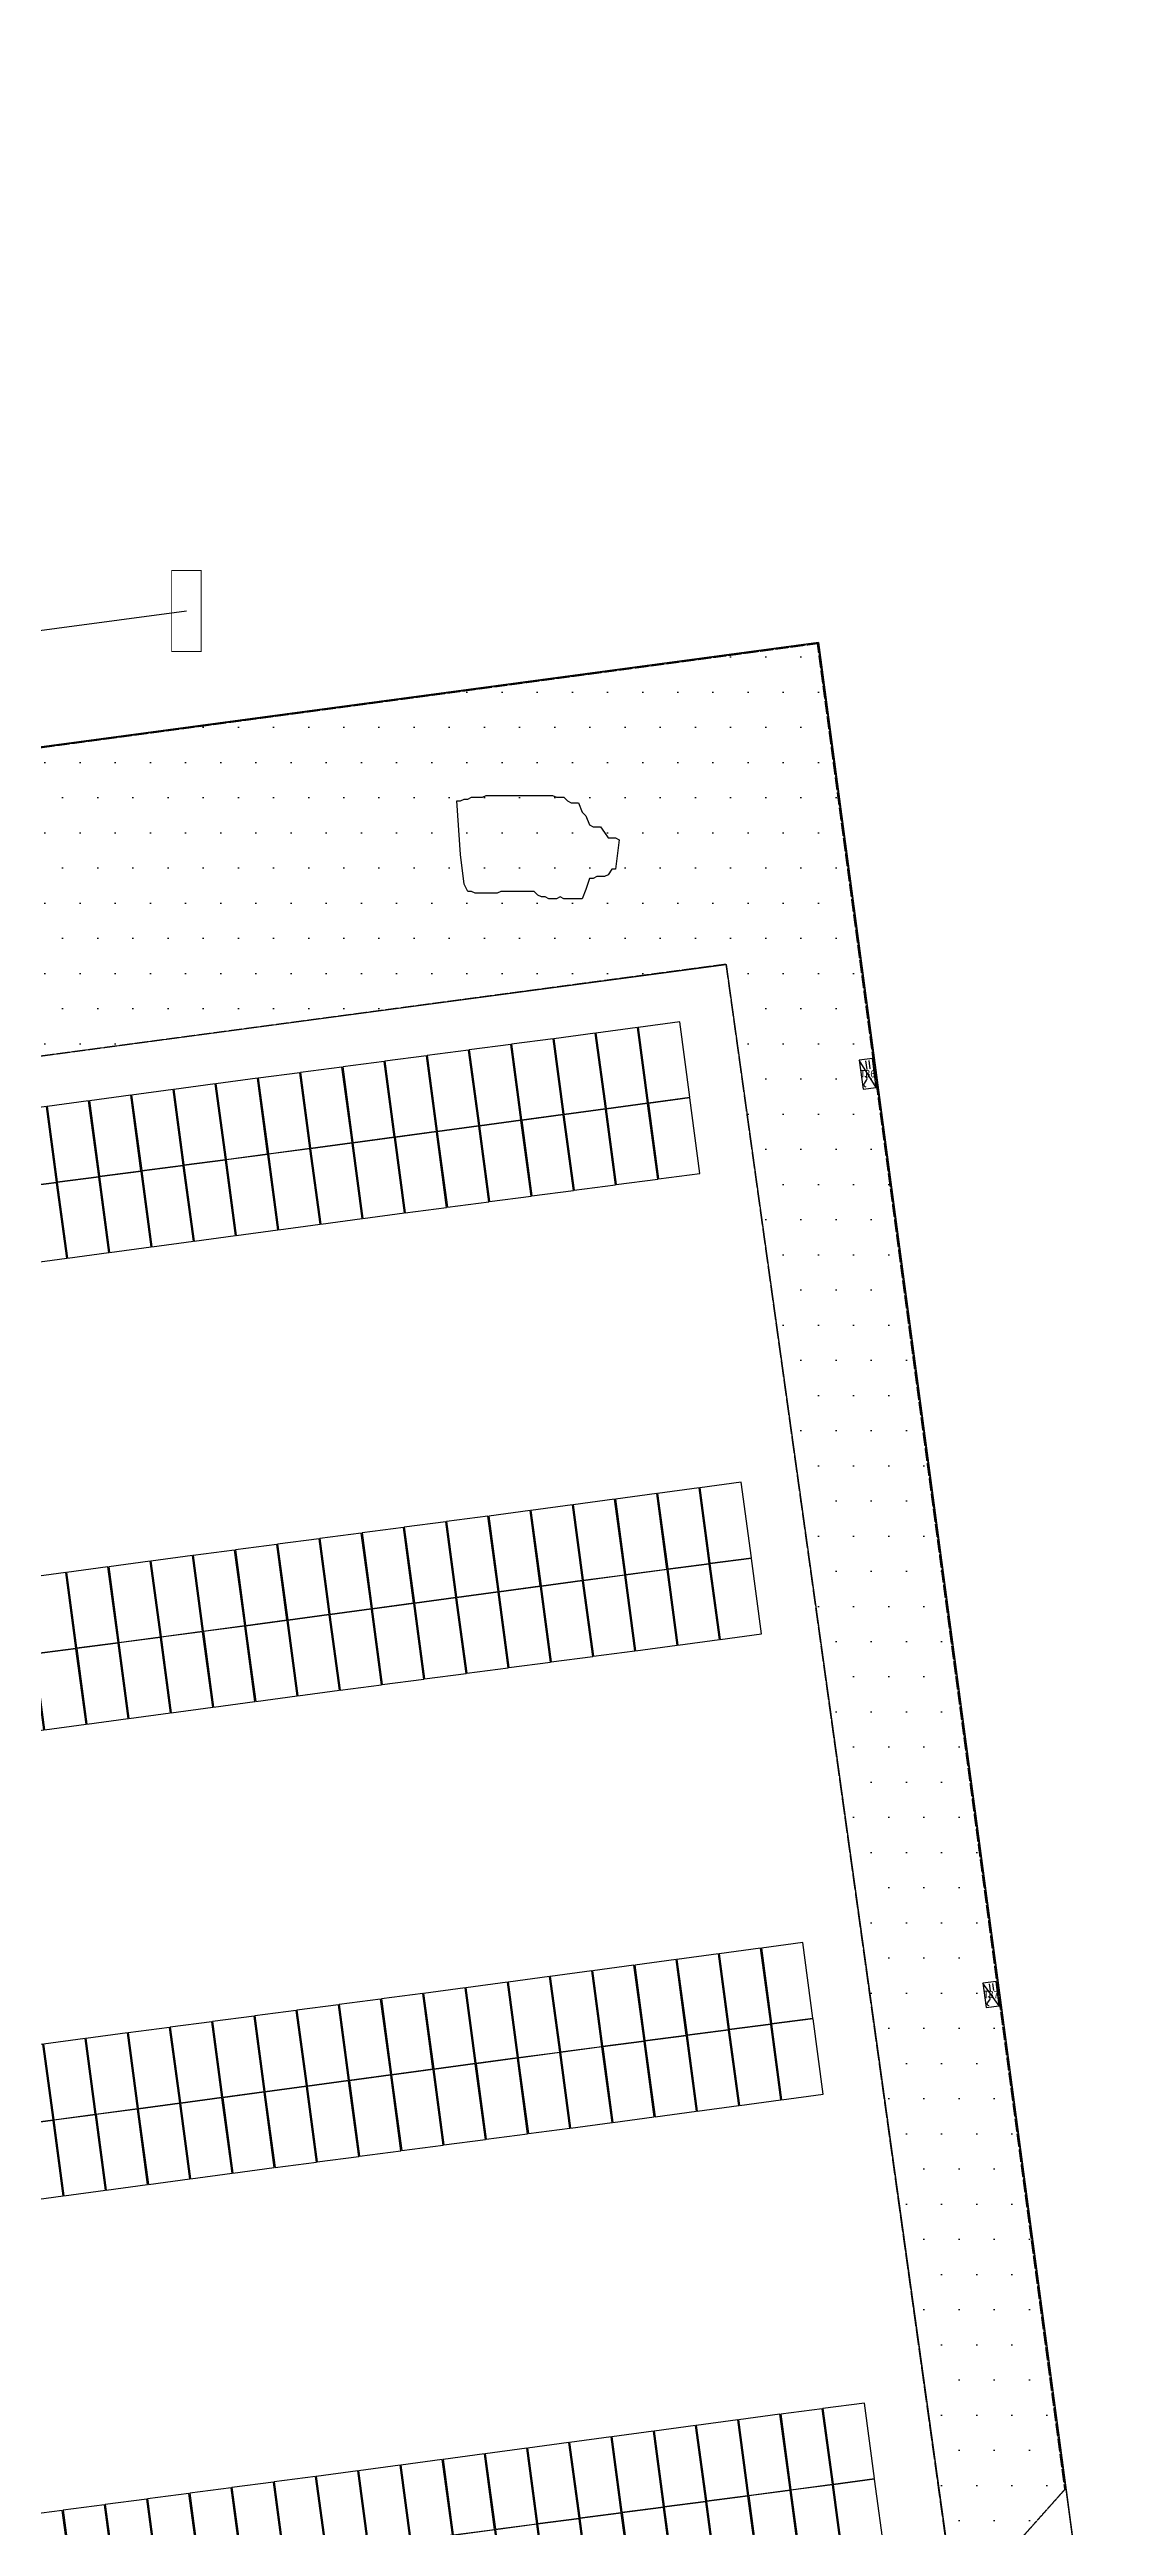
# Model space of a CAD drawing. Header units: millimetres. Extents: x -245826 to 350363, y -160205 to 260795.
# Drawn here: x 78705 to 107665, y 88422 to 155521 of the extents above; entities that cross this region are included whole.
import ezdxf
from ezdxf.enums import TextEntityAlignment as Align

# ---------------------------------------------------------------- set-up
doc = ezdxf.new("R2010")
doc.units = ezdxf.units.MM
doc.linetypes.add('DASHED', pattern=[1.524, 1.27, -0.254])
for name, color, linetype in [('Cable Path', 7, 'ByLayer'), ('Inverter', 7, 'ByLayer'), ('Module', 7, 'ByLayer'), ('Obstruction', 7, 'ByLayer'), ('Ridge Line', 7, 'ByLayer'), ('Service Panel', 7, 'ByLayer'), ('Shading', 8, 'DASHED'), ('Unit Area Boundary', 7, 'ByLayer')]:
    doc.layers.add(name, color=color, linetype=linetype)

# ---------------------------------------------------------------- blocks, each defined once
blk = doc.blocks.new('*U0')
at = {"layer": 'Unit Area Boundary', "color": 2}
blk.add_polyline3d([(-46776, 96654, 16333), (-31493, 107029, 16333), (-23262, 94903, 16333), (-16809, 95753, 16333), (-16838, 95975, 16333), (40107, 103481, 16333), (39629, 105884, 16333), (36726, 105504, 16333), (31248, 147338, 16333), (40904, 150960, 16333), (74933, 155521, 16333), (77483, 136497, 16333), (99539, 139454, 16333), (107665, 78830, 16333), (65156, 73133, 16333), (74483, 3548, 16333)], dxfattribs=at)
at = {"flags": 1}
for tag in ['unit_id', 'unit_name', 'parapet_height', 'ground_elevation', 'is_enable_parapet']:
    blk.add_attdef(tag, (0, 0), '', height=2.5, dxfattribs=at)
blk = doc.blocks.new('*U1')
at = {"layer": 'Ridge Line', "color": 30}
for p, q in [((99539, 139454, 11307), (77550, 136506, 11307)), ((107665, 78830, 10773), (99539, 139454, 11307)), ((77938, 128186, 11234), (97037, 130734, 11234)), ((77938, 128186, 17919), (97037, 130734, 17919)), ((97037, 130734, 11234), (103207, 86510, 10845)), ((97037, 130734, 17919), (103207, 86510, 17919))]:
    blk.add_line(p, q, dxfattribs=at)
at = {"flags": 1}
for tag in ['unit_id', 'unit_name']:
    blk.add_attdef(tag, (0, 0), '', height=2.5, dxfattribs=at)
blk = doc.blocks.new('*U14')
at = {"layer": 'Module', "color": 0}
blk.add_polyline3d([(0, 0, 0), (112.4, 15, 0), (85, 219.5, 119.1), (-27.4, 204.5, 119.1)], close=True, dxfattribs=at)
at = {"flags": 1}
for tag in ['mounting-hole-spacing1', 'mounting-hole-spacing2', 'module-material', 'vmpo', 'voco', 'silicon-material', 'panel-length', 'panel-width', 'panel-height', 'userid', 'theme', 'note', 'name', 'pmax', 'company-name', 'id', 'impo', 'isco']:
    blk.add_attdef(tag, (0, 0), '', height=2.5, dxfattribs=at)
blk = doc.blocks.new('*U15')
at = {"layer": 'Module', "color": 230}
for p in [(9264, 12668.1, 1962), (9378.4, 12683.4, 1962), (9492.7, 12698.7, 1962), (8806.4, 12606.9, 1962), (8920.8, 12622.2, 1962), (9035.2, 12637.5, 1962), (9149.6, 12652.8, 1962), (8234.5, 12530.4, 1962), (8348.9, 12545.7, 1962), (8463.3, 12561, 1962), (8577.7, 12576.3, 1962), (8692.1, 12591.6, 1962), (7777, 12469.2, 1962), (7891.4, 12484.5, 1962), (8005.8, 12499.8, 1962), (8120.2, 12515.1, 1962), (9405.9, 12477.2, 1841.9), (9520.3, 12492.5, 1841.9), (7319.5, 12408, 1962), (7433.9, 12423.3, 1962), (7548.3, 12438.6, 1962), (7662.6, 12453.9, 1962), (8834, 12400.7, 1841.9), (8948.4, 12416, 1841.9), (9062.8, 12431.3, 1841.9), (9177.2, 12446.6, 1841.9), (9291.6, 12461.9, 1841.9), (6814.4, 12340.4, 1962), (6928.8, 12355.7, 1962), (7043.2, 12371, 1962), (7157.5, 12386.3, 1962), (8376.5, 12339.5, 1841.9), (8490.9, 12354.8, 1841.9), (8605.3, 12370.1, 1841.9), (8719.7, 12385.4, 1841.9), (6242.5, 12263.9, 1962), (6356.9, 12279.2, 1962), (6471.3, 12294.5, 1962), (6585.6, 12309.8, 1962), (6700, 12325.1, 1962), (7804.6, 12263, 1841.9), (7919, 12278.3, 1841.9), (8033.4, 12293.6, 1841.9), (8147.7, 12308.9, 1841.9), (8262.1, 12324.2, 1841.9), (5785, 12202.7, 1962), (5899.3, 12218, 1962), (6013.7, 12233.3, 1962), (6128.1, 12248.6, 1962), (7347.1, 12201.8, 1841.9), (7461.5, 12217.1, 1841.9), (7575.8, 12232.4, 1841.9), (7690.2, 12247.7, 1841.9), (5327.4, 12141.5, 1962), (5441.8, 12156.8, 1962), (5556.2, 12172.1, 1962), (5670.6, 12187.4, 1962), (6842, 12134.2, 1841.9), (6956.4, 12149.5, 1841.9), (7070.7, 12164.8, 1841.9), (7185.1, 12180.1, 1841.9), (4869.9, 12080.2, 1962), (4984.3, 12095.5, 1962), (5098.7, 12110.8, 1962), (5213.1, 12126.2, 1962), (6384.5, 12073, 1841.9), (6498.8, 12088.3, 1841.9), (6613.2, 12103.6, 1841.9), (6727.6, 12118.9, 1841.9), (5812.6, 11996.5, 1841.9), (5926.9, 12011.8, 1841.9), (6041.3, 12027.1, 1841.9), (6155.7, 12042.4, 1841.9), (6270.1, 12057.7, 1841.9), (5355, 11935.3, 1841.9), (5469.4, 11950.6, 1841.9), (5583.8, 11965.9, 1841.9), (5698.2, 11981.2, 1841.9), (4897.5, 11874.1, 1841.9), (5011.9, 11889.4, 1841.9), (5126.3, 11904.7, 1841.9), (5240.6, 11920, 1841.9), (9202.1, 11390.3, 1962), (9316.4, 11405.6, 1962), (9430.8, 11420.9, 1962), (9545.2, 11436.2, 1962), (9659.6, 11451.5, 1962), (8744.5, 11329.1, 1962), (8858.9, 11344.4, 1962), (8973.3, 11359.7, 1962), (9087.7, 11375, 1962), (8287, 11267.9, 1962), (8401.4, 11283.2, 1962), (8515.8, 11298.5, 1962), (8630.2, 11313.8, 1962), (7715.1, 11191.4, 1962), (7829.5, 11206.7, 1962), (7943.9, 11222, 1962), (8058.3, 11237.3, 1962), (8172.6, 11252.6, 1962), (9344, 11199.4, 1841.9), (9458.4, 11214.7, 1841.9), (9572.8, 11230, 1841.9), (9687.2, 11245.3, 1841.9), (7210, 11123.8, 1962), (7324.4, 11139.1, 1962), (7486.4, 11160.8, 1962), (7600.7, 11176.1, 1962), (8772.1, 11122.9, 1841.9), (8886.5, 11138.2, 1841.9), (9000.9, 11153.5, 1841.9), (9115.3, 11168.8, 1841.9), (9229.6, 11184.1, 1841.9), (6752.5, 11062.6, 1962), (6866.9, 11077.9, 1962), (6981.3, 11093.2, 1962), (7095.6, 11108.5, 1962), (8314.6, 11061.7, 1841.9), (8429, 11077, 1841.9), (8543.4, 11092.3, 1841.9), (8657.7, 11107.6, 1841.9), (6180.6, 10986.1, 1962), (6295, 11001.4, 1962), (6409.3, 11016.7, 1962), (6523.7, 11032, 1962), (6638.1, 11047.3, 1962), (7857.1, 11000.5, 1841.9), (7971.5, 11015.8, 1841.9), (8085.8, 11031.1, 1841.9), (8200.2, 11046.4, 1841.9), (5723.1, 10924.9, 1962), (5837.4, 10940.2, 1962), (5951.8, 10955.5, 1962), (6066.2, 10970.8, 1962), (7352, 10932.9, 1841.9), (7513.9, 10954.6, 1841.9), (7628.3, 10969.9, 1841.9), (7742.7, 10985.2, 1841.9), (5265.5, 10863.7, 1962), (5379.9, 10879, 1962), (5494.3, 10894.3, 1962), (5608.7, 10909.6, 1962), (6780.1, 10856.4, 1841.9), (6894.5, 10871.7, 1841.9), (7008.8, 10887, 1841.9), (7123.2, 10902.3, 1841.9), (7237.6, 10917.6, 1841.9), (5036.8, 10833.1, 1962), (5151.2, 10848.4, 1962), (6322.5, 10795.2, 1841.9), (6436.9, 10810.5, 1841.9), (6551.3, 10825.8, 1841.9), (6665.7, 10841.1, 1841.9), (5750.6, 10718.7, 1841.9), (5865, 10734, 1841.9), (5979.4, 10749.3, 1841.9), (6093.8, 10764.6, 1841.9), (6208.2, 10779.9, 1841.9), (5293.1, 10657.5, 1841.9), (5407.5, 10672.8, 1841.9), (5521.9, 10688.1, 1841.9), (5636.3, 10703.4, 1841.9), (5064.4, 10626.9, 1841.9), (5178.7, 10642.2, 1841.9), (9712.1, 10189, 1962), (9826.4, 10204.3, 1962), (9254.5, 10127.8, 1962), (9368.9, 10143.1, 1962), (9483.3, 10158.4, 1962), (9597.7, 10173.7, 1962), (8682.6, 10051.3, 1962), (8797, 10066.6, 1962), (8911.4, 10081.9, 1962), (9025.8, 10097.2, 1962), (9140.2, 10112.5, 1962), (8225.1, 9990.1, 1962), (8339.5, 10005.4, 1962), (8453.9, 10020.7, 1962), (8568.3, 10036, 1962), (9739.6, 9982.8, 1841.9), (9854, 9998.1, 1841.9), (7653.2, 9913.6, 1962), (7767.6, 9928.9, 1962), (7882, 9944.2, 1962), (7996.3, 9959.5, 1962), (8110.7, 9974.8, 1962), (9282.1, 9921.6, 1841.9), (9396.5, 9936.9, 1841.9), (9510.9, 9952.2, 1841.9), (9625.3, 9967.5, 1841.9), (7148.1, 9846, 1962), (7262.5, 9861.3, 1962), (7376.9, 9876.6, 1962), (7491.2, 9891.9, 1962), (8824.6, 9860.4, 1841.9), (8939, 9875.7, 1841.9), (9053.4, 9891, 1841.9), (9167.7, 9906.3, 1841.9), (6690.6, 9784.8, 1962), (6805, 9800.1, 1962), (6919.3, 9815.4, 1962), (7033.7, 9830.7, 1962), (8252.7, 9783.9, 1841.9), (8367.1, 9799.2, 1841.9), (8481.5, 9814.5, 1841.9), (8595.8, 9829.8, 1841.9), (8710.2, 9845.1, 1841.9), (6233.1, 9723.6, 1962), (6347.4, 9738.9, 1962), (6461.8, 9754.2, 1962), (6576.2, 9769.5, 1962), (7795.2, 9722.7, 1841.9), (7909.6, 9738, 1841.9), (8023.9, 9753.3, 1841.9), (8138.3, 9768.6, 1841.9), (5661.2, 9647.1, 1962), (7290.1, 9655.1, 1841.9), (7404.5, 9670.4, 1841.9), (7518.8, 9685.7, 1841.9), (7680.8, 9707.4, 1841.9), (5203.6, 9585.9, 1962), (5318, 9601.2, 1962), (5432.4, 9616.5, 1962), (5546.8, 9631.8, 1962), (6718.2, 9578.6, 1841.9), (6832.5, 9593.9, 1841.9), (6946.9, 9609.2, 1841.9), (7061.3, 9624.5, 1841.9), (7175.7, 9639.8, 1841.9), (6260.6, 9517.4, 1841.9), (6375, 9532.7, 1841.9), (6489.4, 9548, 1841.9), (6603.8, 9563.3, 1841.9), (5231.2, 9379.7, 1841.9), (5345.6, 9395, 1841.9), (5460, 9410.3, 1841.9), (5574.4, 9425.6, 1841.9), (5688.7, 9440.9, 1841.9), (9650.2, 8911.2, 1962), (9764.5, 8926.5, 1962), (9878.9, 8941.8, 1962), (9993.3, 8957.1, 1962), (9192.6, 8850, 1962), (9307, 8865.3, 1962), (9421.4, 8880.6, 1962), (9535.8, 8895.9, 1962), (8620.7, 8773.5, 1962), (8735.1, 8788.8, 1962), (8849.5, 8804.1, 1962), (8963.9, 8819.4, 1962), (9078.3, 8834.7, 1962), (8163.2, 8712.3, 1962), (8277.6, 8727.6, 1962), (8392, 8742.9, 1962), (8506.3, 8758.2, 1962), (9677.7, 8705, 1841.9), (9792.1, 8720.3, 1841.9), (9906.5, 8735.6, 1841.9), (10020.9, 8750.9, 1841.9), (7658.1, 8644.7, 1962), (7820.1, 8666.4, 1962), (7934.4, 8681.7, 1962), (8048.8, 8697, 1962), (9220.2, 8643.8, 1841.9), (9334.6, 8659.1, 1841.9), (9449, 8674.4, 1841.9), (9563.4, 8689.7, 1841.9), (7200.6, 8583.5, 1962), (7315, 8598.8, 1962), (7429.3, 8614.1, 1962), (7543.7, 8629.4, 1962), (8762.7, 8582.6, 1841.9), (8877.1, 8597.9, 1841.9), (8991.5, 8613.2, 1841.9), (9105.8, 8628.5, 1841.9), (6628.7, 8507, 1962), (6743.1, 8522.3, 1962), (6857.4, 8537.6, 1962), (6971.8, 8552.9, 1962), (7086.2, 8568.2, 1962), (8190.8, 8506.1, 1841.9), (8305.2, 8521.4, 1841.9), (8419.5, 8536.7, 1841.9), (8533.9, 8552, 1841.9), (8648.3, 8567.3, 1841.9), (6171.2, 8445.8, 1962), (6285.5, 8461.1, 1962), (6399.9, 8476.4, 1962), (6514.3, 8491.7, 1962), (7685.7, 8438.5, 1841.9), (7847.6, 8460.2, 1841.9), (7962, 8475.5, 1841.9), (8076.4, 8490.8, 1841.9), (5599.2, 8369.3, 1962), (5713.6, 8384.6, 1962), (5828, 8399.9, 1962), (5942.4, 8415.2, 1962), (6056.8, 8430.5, 1962), (7228.2, 8377.3, 1841.9), (7342.5, 8392.6, 1841.9), (7456.9, 8407.9, 1841.9), (7571.3, 8423.2, 1841.9), (5370.5, 8338.7, 1962), (5484.9, 8354, 1962), (6770.6, 8316.1, 1841.9), (6885, 8331.4, 1841.9), (6999.4, 8346.7, 1841.9), (7113.8, 8362, 1841.9), (6198.7, 8239.6, 1841.9), (6313.1, 8254.9, 1841.9), (6427.5, 8270.2, 1841.9), (6541.9, 8285.5, 1841.9), (6656.3, 8300.8, 1841.9), (5741.2, 8178.4, 1841.9), (5855.6, 8193.7, 1841.9), (5970, 8209, 1841.9), (6084.4, 8224.3, 1841.9), (5398.1, 8132.5, 1841.9), (5512.4, 8147.8, 1841.9), (5626.8, 8163.1, 1841.9)]:
    blk.add_blockref('*U14', p, dxfattribs=at)
at = {"flags": 1}
for tag in ['offset-x', 'offset-y', 'mode', 'tilt', 'azimuth', 'align', 'array-mode', 'panel-x', 'panel-y', 'panel-per-row', 'bracket-type', 'bracket-value', 'row-per-array']:
    blk.add_attdef(tag, (0, 0), '', height=2.5, dxfattribs=at)
blk = doc.blocks.new('*U25', base_point=(39.8, 18))
at = {"color": 0}
for p, q in [((0, 0), (79.5, 36)), ((51.8, 18.2), (74.7, 18.2)), ((51.8, 9.6), (74.7, 9.6))]:
    blk.add_line(p, q, dxfattribs=at)
blk.add_lwpolyline([(0, 0), (79.5, 0), (79.5, 36), (0, 36)], close=True, dxfattribs=at)
blk.add_lwpolyline([(4.3, 26.9, -0.6815), (14.4, 30.2), (23.3, 23.6, 0.6815), (33.4, 26.9)], format="xyb", dxfattribs=at)
blk = doc.blocks.new('*U26', base_point=(33, 18.1))
at = {"color": 0}
for p, q in [((0, 0), (66, 36.3)), ((43, 18.3), (62, 18.3)), ((43, 9.7), (62, 9.7))]:
    blk.add_line(p, q, dxfattribs=at)
blk.add_lwpolyline([(0, 0), (66, 0), (66, 36.3), (0, 36.3)], close=True, dxfattribs=at)
blk.add_lwpolyline([(3.6, 27.1, -0.6815), (12, 30.4), (19.4, 23.8, 0.6815), (27.7, 27.1)], format="xyb", dxfattribs=at)
blk = doc.blocks.new('*U36')
at = {"layer": 'Obstruction', "color": 1}
blk.add_polyline3d([(89736, 135165, 13579), (89836, 135165, 13579), (89936, 135215, 13579), (90036, 135215, 13579), (90136, 135265, 13579), (90236, 135265, 13579), (90336, 135265, 13579), (90436, 135265, 13579), (90536, 135315, 13579), (90636, 135315, 13579), (90736, 135315, 13579), (90836, 135315, 13579), (90936, 135315, 13579), (91036, 135315, 13579), (91136, 135315, 13579), (91236, 135315, 13579), (91336, 135315, 13579), (91436, 135315, 13579), (91536, 135315, 13579), (91636, 135315, 13579), (91736, 135315, 13579), (91836, 135315, 13579), (91936, 135315, 13579), (92036, 135315, 13579), (92136, 135315, 13579), (92236, 135315, 13579), (92336, 135315, 13579), (92436, 135265, 13579), (92536, 135265, 13579), (92636, 135265, 13579), (92736, 135165, 13579), (92836, 135115, 13579), (92936, 135115, 13579), (93036, 135115, 13579), (93136, 134865, 13579), (93236, 134765, 13579), (93336, 134515, 13579), (93436, 134465, 13579), (93536, 134465, 13579), (93636, 134465, 13579), (93736, 134315, 13579), (93836, 134165, 13579), (93936, 134165, 13579), (94036, 134165, 13579), (94036, 134165, 13579), (94136, 134115, 13579), (94136, 134115, 13579), (94036, 133315, 13579), (93936, 133315, 13579), (93836, 133165, 13579), (93736, 133115, 13579), (93636, 133115, 13579), (93536, 133115, 13579), (93436, 133065, 13579), (93336, 133065, 13579), (93236, 132765, 13579), (93136, 132515, 13579), (93036, 132515, 13579), (92936, 132515, 13579), (92836, 132515, 13579), (92736, 132515, 13579), (92636, 132515, 13579), (92536, 132565, 13579), (92436, 132515, 13579), (92336, 132515, 13579), (92236, 132515, 13579), (92136, 132565, 13579), (92036, 132565, 13579), (91936, 132615, 13579), (91836, 132715, 13579), (91736, 132715, 13579), (91636, 132715, 13579), (91536, 132715, 13579), (91436, 132715, 13579), (91336, 132715, 13579), (91236, 132715, 13579), (91136, 132715, 13579), (91036, 132715, 13579), (90936, 132715, 13579), (90836, 132665, 13579), (90736, 132665, 13579), (90636, 132665, 13579), (90536, 132665, 13579), (90436, 132665, 13579), (90336, 132665, 13579), (90236, 132665, 13579), (90136, 132715, 13579), (90036, 132715, 13579), (89936, 132915, 13579), (89836, 133715, 13579), (89836, 133715, 13579)], close=True, dxfattribs=at)
at = {"flags": 1}
for tag in ['height', 'shape']:
    blk.add_attdef(tag, (0, 0), '', height=2.5, dxfattribs=at)
blk = doc.blocks.new('*U158')
at = {"layer": 'Obstruction', "color": 1}
blk.add_polyline3d([(89736, 135165, 13579), (89836, 135165, 13579), (89936, 135215, 13579), (90036, 135215, 13579), (90136, 135265, 13579), (90236, 135265, 13579), (90336, 135265, 13579), (90436, 135265, 13579), (90536, 135315, 13579), (90636, 135315, 13579), (90736, 135315, 13579), (90836, 135315, 13579), (90936, 135315, 13579), (91036, 135315, 13579), (91136, 135315, 13579), (91236, 135315, 13579), (91336, 135315, 13579), (91436, 135315, 13579), (91536, 135315, 13579), (91636, 135315, 13579), (91736, 135315, 13579), (91836, 135315, 13579), (91936, 135315, 13579), (92036, 135315, 13579), (92136, 135315, 13579), (92236, 135315, 13579), (92336, 135315, 13579), (92436, 135265, 13579), (92536, 135265, 13579), (92636, 135265, 13579), (92736, 135165, 13579), (92836, 135115, 13579), (92936, 135115, 13579), (93036, 135115, 13579), (93136, 134865, 13579), (93236, 134765, 13579), (93336, 134515, 13579), (93436, 134465, 13579), (93536, 134465, 13579), (93636, 134465, 13579), (93736, 134315, 13579), (93836, 134165, 13579), (93936, 134165, 13579), (94036, 134165, 13579), (94036, 134165, 13579), (94136, 134115, 13579), (94136, 134115, 13579), (94036, 133315, 13579), (93936, 133315, 13579), (93836, 133165, 13579), (93736, 133115, 13579), (93636, 133115, 13579), (93536, 133115, 13579), (93436, 133065, 13579), (93336, 133065, 13579), (93236, 132765, 13579), (93136, 132515, 13579), (93036, 132515, 13579), (92936, 132515, 13579), (92836, 132515, 13579), (92736, 132515, 13579), (92636, 132515, 13579), (92536, 132565, 13579), (92436, 132515, 13579), (92336, 132515, 13579), (92236, 132515, 13579), (92136, 132565, 13579), (92036, 132565, 13579), (91936, 132615, 13579), (91836, 132715, 13579), (91736, 132715, 13579), (91636, 132715, 13579), (91536, 132715, 13579), (91436, 132715, 13579), (91336, 132715, 13579), (91236, 132715, 13579), (91136, 132715, 13579), (91036, 132715, 13579), (90936, 132715, 13579), (90836, 132665, 13579), (90736, 132665, 13579), (90636, 132665, 13579), (90536, 132665, 13579), (90436, 132665, 13579), (90336, 132665, 13579), (90236, 132665, 13579), (90136, 132715, 13579), (90036, 132715, 13579), (89936, 132915, 13579), (89836, 133715, 13579), (89836, 133715, 13579)], close=True, dxfattribs=at)
at = {"flags": 1}
for tag in ['height', 'shape']:
    blk.add_attdef(tag, (0, 0), '', height=2.5, dxfattribs=at)

msp = doc.modelspace()

# ---------------------------------------------------------------- hatches: boundary and pattern name
at = {"layer": 'Shading'}
h = msp.add_hatch(dxfattribs=at)
h.set_pattern_fill('DOTS', scale=600)
h.paths.add_polyline_path([(77588, 136487), (77662, 135635), (76962, 135541), (77947, 128189), (97028, 130747), (103200, 86475), (93854, 85222), (96380, 82348), (96639, 82187), (98213, 82280), (98509, 82437), (99877, 82581), (99973, 82751), (100459, 82973), (106214, 89426), (99512, 139426), (77588, 136487)])

# ---------------------------------------------------------------- linework, layer by layer
at = {"layer": 'Cable Path', "color": 6}
msp.add_polyline3d([(82415, 140311, 7236), (77068, 139594, 1)], dxfattribs=at)
at = {"layer": 'Service Panel', "const_width": 25, "elevation": 8336}
msp.add_lwpolyline([(82015, 139211), (82815, 139211), (82815, 141411), (82015, 141411)], close=True, dxfattribs=at)
at = {"layer": 'Shading', "linetype": 'DASHED'}
msp.add_polyline3d([(77588, 136487, 11308), (77662, 135635, 11300), (76962, 135541, 11300), (77947, 128189, 11235), (97028, 130747, 11235), (103200, 86475, 10845), (93854, 85222, 10845), (96380, 82348, 10818), (96639, 82187, 10816), (98213, 82280, 10815), (98509, 82437, 10816), (99877, 82581, 10815), (99973, 82751, 10817), (100459, 82973, 10818), (106214, 89426, 10867), (99512, 139426, 11308), (77588, 136487, 11308)], close=True, dxfattribs=at)

# ---------------------------------------------------------------- block references
at = {"layer": 'Inverter', "xscale": 10, "yscale": 10, "zscale": 10, "rotation": 97.63404870258805}
for name, p in [('*U25', (100872, 127776, 11714)), ('*U26', (104214, 102833, 11510))]:
    msp.add_blockref(name, p, dxfattribs=at)
at = {"layer": 'Module', "xscale": 10, "yscale": 10, "zscale": 10}
msp.add_blockref('*U15', (0, 0), dxfattribs=at)
at = {"layer": 'Obstruction'}
for name in ['*U36', '*U158']:
    msp.add_blockref(name, (0, 0), dxfattribs=at)
at = {"layer": 'Ridge Line'}
msp.add_blockref('*U1', (0, 0), dxfattribs=at)
at = {"layer": 'Unit Area Boundary'}
msp.add_blockref('*U0', (0, 0), dxfattribs=at)

# ---------------------------------------------------------------- texts
at = {"layer": 'Inverter', "color": 2}
for s, p in [('TB6', (100872, 127776, 11714)), ('TB7', (104214, 102833, 11510))]:
    msp.add_text(s, height=200, dxfattribs=at).set_placement(p, align=Align.MIDDLE_CENTER)

doc.saveas('drawing.dxf')
